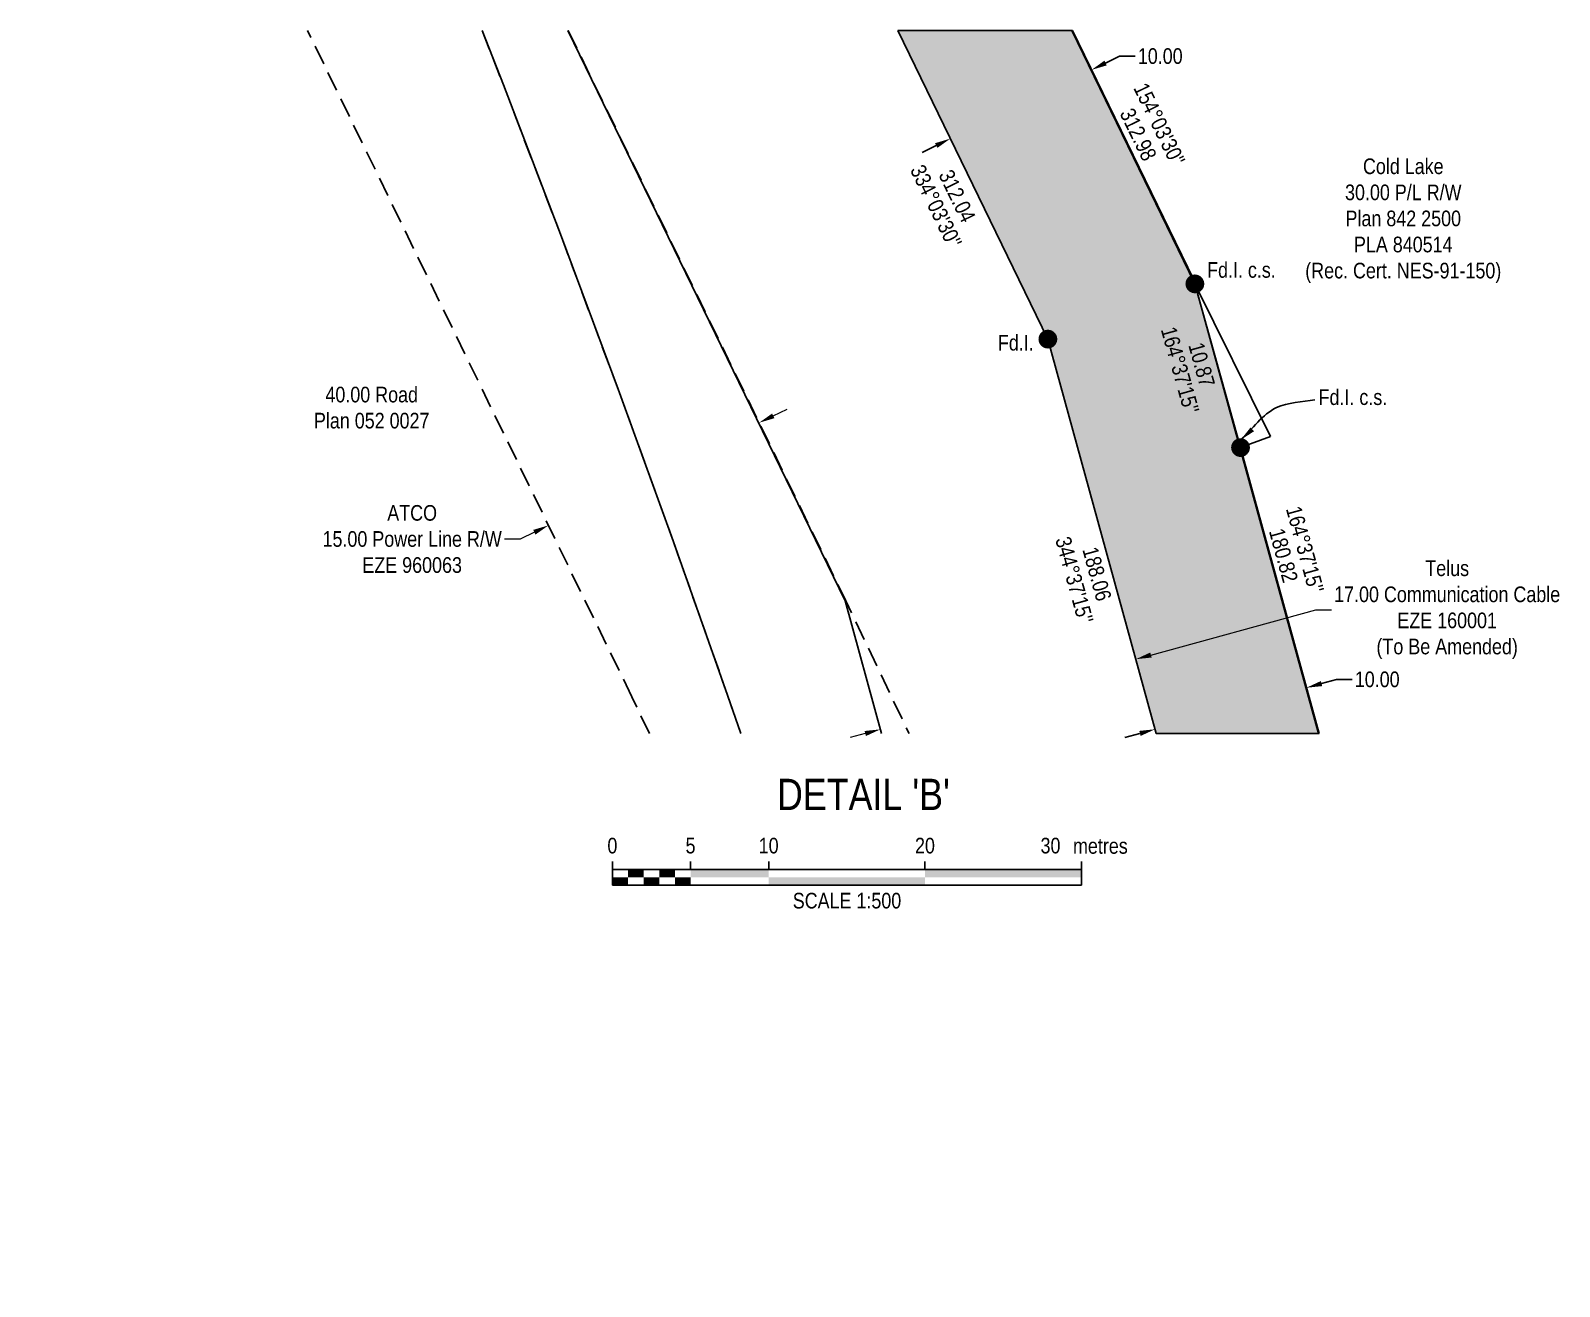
# Model space of a CAD drawing. Extents: x 506429 to 517084, y 6049655 to 6059669.
# Drawn here: x 508247 to 509224, y 6051697 to 6052499 of the extents above; entities that cross this region are included whole.
import ezdxf
from ezdxf.enums import TextEntityAlignment as Align

# ---------------------------------------------------------------- set-up
doc = ezdxf.new("R2010")
doc.units = 0
doc.header["$LTSCALE"] = 5
doc.header["$PDSIZE"] = 0.5
doc.linetypes.add('foc-ACCESSROAD', pattern=[3.75, 2.5, -1.25])
doc.linetypes.add('foc-FLOWLINE', pattern=[3.75, 2.5, -1.25])
doc.layers.get('Defpoints').update_dxf_attribs({"color": 9})
doc.layers.add('C-EZE-T', color=13, linetype='Continuous', lineweight=9)
doc.layers.add('F-RW-T', color=190, linetype='Continuous', lineweight=9)
for name, color, linetype in [('C-RW', 13, 'Continuous'), ('DETAIL-T', 7, 'Continuous'), ('F-AR', 190, 'foc-ACCESSROAD'), ('F-EZE', 190, 'foc-FLOWLINE'), ('F-RW', 190, 'Continuous'), ('L-BD', 7, 'Continuous'), ('L-BD1', 253, 'Continuous'), ('L-MON', 1, 'Continuous'), ('L-TITLEDB', 4, 'Continuous'), ('L-TITLEDB-T', 4, 'Continuous'), ('P-PROPOSED', 10, 'Continuous'), ('P-PROPOSED-H', 21, 'Continuous'), ('P-TXT', 4, 'Continuous')]:
    doc.layers.add(name, color=color, linetype=linetype)
doc.styles.add('80', font='ARIALN.TTF', dxfattribs={"height": 10})
doc.styles.add('80CG', font='ARIALN.TTF', dxfattribs={"height": 10})
doc.styles.add('80L', font='ARIALN.TTF', dxfattribs={"height": 10})
doc.dimstyles.new('Compass 5 000', dxfattribs={"dimscale": 5, "dimtxt": 9, "dimasz": 2, "dimexe": 0.2, "dimexo": 0.0625, "dimgap": 0.5, "dimtad": 0, "dimtih": 1, "dimtoh": 1, "dimzin": 0, "dimdsep": 46, "dimtxsty": '80CG', "dimcen": 0.1, "dimse1": 1, "dimse2": 1, "dimclrd": 256, "dimclrt": 256, "dimaunit": 1, "dimadec": 4, "dimazin": 0, "dimtfac": 0.06, "dimtofl": 0, "dimtmove": 0, "dimatfit": 1, "dimfxl": 0.2, "dimtolj": 1, "dimtzin": 0, "dimlwd": -1, "dimarcsym": 0})

# ---------------------------------------------------------------- blocks, each defined once
blk = doc.blocks.new('*D1036')
at = {"layer": 'Defpoints', "color": 0, "transparency": 16777216}
for p in [(508392.56, 6051747.49), (508306.42, 6051721.73), (508477.94, 6051461.92)]:
    blk.add_point(p, dxfattribs=at)
at = {"layer": 'F-RW-T', "transparency": 16777216}
for p, q in [((508487.52, 6051464.79), (508497.1, 6051467.65)), ((508372.64, 6051430.44), (508362.64, 6051430.44)), ((508382.22, 6051433.3), (508372.64, 6051430.44))]:
    blk.add_line(p, q, dxfattribs=at)
for points in [[(508487.04, 6051466.39), (508488, 6051463.19), (508477.94, 6051461.92)], [(508381.74, 6051434.9), (508382.69, 6051431.71), (508391.8, 6051436.17)]]:
    blk.add_solid(points, dxfattribs=at)
at = {"layer": 'F-RW-T', "transparency": 16777216, "insert": (508303.5, 6051430.44), "char_height": 10, "attachment_point": 5, "style": '80CG'}
blk.add_mtext('\\A1;ATCO\\P18.00 Power Line R/W\\PEZE 120218', dxfattribs=at)
blk = doc.blocks.new('*D1043')
at = {"layer": 'Defpoints', "color": 0, "transparency": 16777216}
for p in [(508598.82, 6052482.7), (508464.12, 6052417.1), (508712.8, 6052248.64)]:
    blk.add_point(p, dxfattribs=at)
at = {"layer": 'F-RW-T', "transparency": 16777216}
for p, q in [((508721.79, 6052253.02), (508730.78, 6052257.4)), ((508560.12, 6052174.29), (508550.12, 6052174.29)), ((508569.11, 6052178.66), (508560.12, 6052174.29))]:
    blk.add_line(p, q, dxfattribs=at)
for points in [[(508721.06, 6052254.52), (508722.52, 6052251.52), (508712.8, 6052248.64)], [(508568.38, 6052180.16), (508569.84, 6052177.17), (508578.1, 6052183.04)]]:
    blk.add_solid(points, dxfattribs=at)
at = {"layer": 'F-RW-T', "transparency": 16777216, "insert": (508490.98, 6052174.29), "char_height": 10, "attachment_point": 5, "style": '80CG'}
blk.add_mtext('\\A1;ATCO\\P15.00 Power Line R/W\\PEZE 960063', dxfattribs=at)
blk = doc.blocks.new('fdia')
at = {"color": 255, "const_width": 1}
blk.add_lwpolyline([(-0.5, 0, 1), (0.5, 0, 1)], format="xyb", close=True, dxfattribs=at)
blk = doc.blocks.new('Fdiaa')
blk.add_blockref('fdia', (0, 0))
blk = doc.blocks.new('fdib')
at = {"color": 1, "const_width": 1.6}
blk.add_lwpolyline([(-0.4, 0, 1), (0.4, 0, 1)], format="xyb", close=True, dxfattribs=at)
at = {"color": 1}
blk.add_circle((0, 0), 0.8, dxfattribs=at)
blk = doc.blocks.new('Fdibb')
blk.add_blockref('fdib', (0, 0))
blk = doc.blocks.new('fdicc')
for name in ['Fdibb', 'Fdiaa']:
    blk.add_blockref(name, (0, 0))
blk = doc.blocks.new('FDI')
blk.add_blockref('fdicc', (0, 0))
blk = doc.blocks.new('*U1044')
at = {"color": 0}
for p, q in [((-150, 0), (-150, 15)), ((-150, 10), (150.24, 10)), ((-100, 10), (-100, 15)), ((-50, 10), (-50, 15)), ((50, 10), (50, 15)), ((150.24, 0), (150.24, 15)), ((-150, 0), (150.24, 0))]:
    blk.add_line(p, q, dxfattribs=at)
for points in [[(-140, 10), (-130, 10), (-140, 5), (-130, 5)], [(-120, 10), (-110, 10), (-120, 5), (-110, 5)], [(-100, 10), (-50, 10), (-100, 5), (-50, 5)], [(50, 10), (150.24, 10), (50, 5), (150.24, 5)], [(-150, 5), (-140, 5), (-150, 0), (-140, 0)], [(-130, 5), (-120, 5), (-130, 0), (-120, 0)], [(-110, 5), (-100, 5), (-110, 0), (-100, 0)], [(-50, 5), (50, 5), (-50, 0), (50, 0)]]:
    blk.add_solid(points, dxfattribs=at)
at = {"color": 0, "style": '80'}
blk.add_text('metres', height=10, dxfattribs=at).set_placement((162.24, 20), align=Align.CENTER)
at = {"color": 0, "char_height": 10, "style": '80'}
for s, insert, attachment_point in [('0', (-150, 30.21), 2), ('5', (-100, 30.21), 2), ('10', (-50, 30.21), 2), ('20', (50, 30.21), 2), ('30', (136.7, 30.22), 3), ('SCALE 1:500', (0.12, -5), 2)]:
    blk.add_mtext(s, dxfattribs=dict(at, insert=insert, attachment_point=attachment_point))
blk = doc.blocks.new('*D1047')
at = {"layer": 'Defpoints', "color": 0, "transparency": 16777216}
for p in [(509046.74, 6052137.28), (508949.97, 6052110.73), (508965.88, 6052052.75)]:
    blk.add_point(p, dxfattribs=at)
at = {"layer": 'P-TXT', "transparency": 16777216}
for p, q in [((509072.29, 6052081.94), (509081.93, 6052084.59)), ((509081.93, 6052084.59), (509091.93, 6052084.59)), ((508956.24, 6052050.1), (508946.59, 6052047.46))]:
    blk.add_line(p, q, dxfattribs=at)
for points in [[(509071.85, 6052083.55), (509072.73, 6052080.34), (509062.64, 6052079.3)], [(508955.8, 6052051.71), (508956.68, 6052048.5), (508965.88, 6052052.75)]]:
    blk.add_solid(points, dxfattribs=at)
at = {"layer": 'P-TXT', "transparency": 16777216, "insert": (509107.87, 6052084.59), "char_height": 10, "attachment_point": 5, "style": '80CG'}
blk.add_mtext('\\A1;10.00', dxfattribs=at)
blk = doc.blocks.new('*D1048')
at = {"layer": 'C-EZE-T', "transparency": 16777216}
for p, q in [((508963.24, 6052100.19), (509068.68, 6052129.15)), ((509068.68, 6052129.15), (509078.68, 6052129.15)), ((508780.62, 6052050.04), (508770.98, 6052047.39))]:
    blk.add_line(p, q, dxfattribs=at)
for points in [[(508962.8, 6052101.8), (508963.68, 6052098.59), (508953.6, 6052097.54)], [(508780.18, 6052051.64), (508781.06, 6052048.43), (508790.27, 6052052.69)]]:
    blk.add_solid(points, dxfattribs=at)
at = {"layer": 'Defpoints', "color": 0, "transparency": 16777216}
for p in [(508950.11, 6052110.23), (508953.6, 6052097.54), (508786.78, 6052065.37)]:
    blk.add_point(p, dxfattribs=at)
at = {"layer": 'C-EZE-T', "transparency": 16777216, "insert": (509152.59, 6052129.15), "char_height": 10, "attachment_point": 5, "style": '80CG'}
blk.add_mtext('\\A1;Telus\\P17.00 Communication Cable\\PEZE 160001\\P(To Be Amended)', dxfattribs=at)
blk = doc.blocks.new('*D1212')
at = {"layer": 'Defpoints', "color": 0, "transparency": 16777216}
for p in [(508925.26, 6052474.12), (508930.43, 6052463.5), (508840.19, 6052419.55)]:
    blk.add_point(p, dxfattribs=at)
at = {"layer": 'P-TXT', "transparency": 16777216}
for p, q in [((508934.25, 6052478.5), (508943.24, 6052482.88)), ((508943.24, 6052482.88), (508953.24, 6052482.88)), ((508826.02, 6052425.79), (508817.03, 6052421.41))]:
    blk.add_line(p, q, dxfattribs=at)
for points in [[(508933.52, 6052480), (508934.98, 6052477), (508925.26, 6052474.12)], [(508825.29, 6052427.29), (508826.75, 6052424.29), (508835.01, 6052430.17)]]:
    blk.add_solid(points, dxfattribs=at)
at = {"layer": 'P-TXT', "transparency": 16777216, "insert": (508969.18, 6052482.88), "char_height": 10, "attachment_point": 5, "style": '80CG'}
blk.add_mtext('\\A1;10.00', dxfattribs=at)

msp = doc.modelspace()

# ---------------------------------------------------------------- hatches: boundary and pattern name
at = {"layer": 'P-PROPOSED-H'}
h = msp.add_hatch(color=256, dxfattribs=at)
h.dxf.hatch_style = 1
h.paths.add_polyline_path([(508913.03, 6052499.23), (508801.424, 6052499.23), (508897.347, 6052302.059), (508966.672, 6052050.022), (509070.714, 6052050.022), (509020.496, 6052232.763), (508991.311, 6052337.381)])

# ---------------------------------------------------------------- linework, layer by layer
at = {"layer": 'C-RW'}
for p, q in [((508767.694, 6052134.786), (508590.398, 6052499.23)), ((508912.575, 6052499.23), (508991.311, 6052337.381)), ((508991.311, 6052337.381), (509039.677, 6052239.91)), ((509039.677, 6052239.91), (509020.496, 6052232.763)), ((509020.496, 6052232.763), (509070.714, 6052050.022)), ((508791.002, 6052050.022), (508767.694, 6052134.786))]:
    msp.add_line(p, q, dxfattribs=at)
at = {"layer": 'C-RW', "flags": 128}
for points in [[(508590.398, 6052499.23), (508767.694, 6052134.786), (508791.002, 6052050.022)], [(508966.672, 6052050.022), (508897.347, 6052302.059), (508801.424, 6052499.23)], [(508966.672, 6052050.022), (508897.347, 6052302.059), (508801.424, 6052499.23)]]:
    msp.add_lwpolyline(points, dxfattribs=at)
at = {"layer": 'F-AR'}
msp.add_lwpolyline([(508535.724, 6052499.23), (508549.301, 6052464.553), (508586.358, 6052367.521), (508622.592, 6052270.17), (508658.006, 6052172.516), (508692.591, 6052074.565), (508701.024, 6052050.022)], dxfattribs=at)
at = {"layer": 'F-EZE'}
for points in [[(508642.647, 6052050.022), (508631.465, 6052073.463), (508424.118, 6052499.23)], [(508590.763, 6052499.23), (508766.507, 6052138.352), (508808.582, 6052050.022)]]:
    msp.add_lwpolyline(points, dxfattribs=at)
at = {"layer": 'F-RW'}
msp.add_lwpolyline([(509070.435, 6052050.022), (509019.487, 6052235.052), (508990.621, 6052339.915), (508913.03, 6052499.23)], dxfattribs=at)
at = {"layer": 'L-TITLEDB'}
msp.add_lwpolyline([(508535.725, 6052499.23), (508549.301, 6052464.553), (508586.358, 6052367.521), (508622.591, 6052270.17), (508658.006, 6052172.515), (508692.591, 6052074.565), (508701.024, 6052050.022)], dxfattribs=at)
at = {"layer": 'P-PROPOSED', "flags": 128}
for points in [[(508966.672, 6052050.022), (508897.347, 6052302.059), (508801.424, 6052499.23)], [(508913.03, 6052499.23), (508991.311, 6052337.381), (509020.496, 6052232.763), (509070.714, 6052050.022)]]:
    msp.add_lwpolyline(points, dxfattribs=at)
at = {"layer": 'P-PROPOSED-H', "flags": 128}
for points in [[(508913.03, 6052499.23), (508801.424, 6052499.23)], [(509070.714, 6052050.022), (508966.672, 6052050.022)]]:
    msp.add_lwpolyline(points, dxfattribs=at)

# ---------------------------------------------------------------- block references
at = {"layer": 'DETAIL-T', "xscale": 0.9990104649161125, "yscale": 0.9990104649161125, "zscale": 0.9990104649161125}
msp.add_blockref('*U1044', (508768.829, 6051953.23), dxfattribs=at)
at = {"layer": 'L-MON'}
for p, xscale, yscale, zscale in [((508991.311, 6052337.381), 4.995052324580578, 4.995052324580578, 4.995052324580578), ((508897.347, 6052302.059), 4.995052324580574, 4.995052324580574, 4.995052324580574), ((509020.496, 6052232.763), 4.995052324580578, 4.995052324580578, 4.995052324580578)]:
    msp.add_blockref('FDI', p, dxfattribs=dict(at, xscale=xscale, yscale=yscale, zscale=zscale))

# ---------------------------------------------------------------- texts
at = {"layer": 'DETAIL-T', "color": 3, "insert": (508779.477, 6052011.12), "char_height": 19.9802, "width": 223.63651, "attachment_point": 5, "style": '80CG'}
msp.add_mtext("DETAIL 'B'", dxfattribs=at)
at = {"layer": 'F-RW-T', "insert": (509124.531, 6052377.691), "char_height": 9.99505, "attachment_point": 5, "style": '80CG'}
msp.add_mtext('\\A1;Cold Lake\\P30.00 P/L R/W\\PPlan 842 2500 \\PPLA 840514\\P(Rec. Cert. NES-91-150)', dxfattribs=at)
at = {"layer": 'L-BD', "style": '80L'}
for s, rotation, p in [('154°03\'30"', 295.9421, (508968.636, 6052439.408)), ('312.98', 295.9421, (508955.161, 6052432.852)), ("164°37'15''", 285.5876, (508981.908, 6052282.236)), ('10.87', 285.5876, (508995.711, 6052285.733)), ("164°37'15''", 285.3656, (509061.75, 6052167.629)), ('180.82', 285.3656, (509048.023, 6052163.857))]:
    msp.add_text(s, height=9.9901, rotation=rotation, dxfattribs=at).set_placement(p, align=Align.MIDDLE)
at = {"layer": 'L-BD1', "style": '80L'}
for s, rotation, p in [("334°03'30''", 295.9429, (508825.934, 6052386.939)), ('312.04', 295.9429, (508839.41, 6052393.494)), ("344°37'15''", 285.3792, (508914.326, 6052148.086)), ('188.06', 285.3792, (508928.775, 6052152.06))]:
    msp.add_text(s, height=9.9901, rotation=rotation, dxfattribs=at).set_placement(p, align=Align.MIDDLE)
at = {"layer": 'L-MON', "char_height": 9.9901, "attachment_point": 1, "style": '80L'}
for s, width, insert in [('Fd.I. c.s.', 43.06044, (508999.135, 6052351.279)), ('Fd.I.', 22.04407, (508865.422, 6052304.766)), ('Fd.I. c.s.', 43.06044, (509070.388, 6052269.977))]:
    msp.add_mtext_dynamic_manual_height_columns(s, width=width, gutter_width=50, heights=[0], dxfattribs=dict(at, insert=insert))
at = {"layer": 'L-TITLEDB-T', "insert": (508465.126, 6052258.244), "char_height": 9.9901, "attachment_point": 5, "style": '80CG'}
msp.add_mtext('\\A1;40.00 Road\\PPlan 052 0027', dxfattribs=at)

# ---------------------------------------------------------------- dimensions: what is measured, and where the dimension line sits
at = {"layer": 'C-EZE-T'}
dim = msp.add_linear_dim(base=(508953.595, 6052097.545), p1=(508786.781, 6052065.371), p2=(508950.111, 6052110.23), angle=15.357585, text='Telus\\P17.00 Communication Cable\\PEZE 160001\\P(To Be Amended)', dimstyle='Compass 5 000', dxfattribs=at)
dim.commit()
dim.dimension.update_dxf_attribs({"geometry": '*D1048', "text_midpoint": (509152.594, 6052129.153), "dimtype": 161})
at = {"layer": 'F-RW-T'}
for base, p1, p2, angle, text, picture, middle in [((508712.798, 6052248.64), (508464.116, 6052417.098), (508598.815, 6052482.695), 25.965529, 'ATCO\\P15.00 Power Line R/W\\PEZE 960063', '*D1043', (508490.976, 6052174.286)), ((508477.937, 6051461.924), (508306.416, 6051721.734), (508392.556, 6051747.489), 16.64621, 'ATCO\\P18.00 Power Line R/W\\PEZE 120218', '*D1036', (508303.495, 6051430.44))]:
    dim = msp.add_linear_dim(base=base, p1=p1, p2=p2, angle=angle, text=text, dimstyle='Compass 5 000', dxfattribs=at)
    dim.commit()
    dim.dimension.update_dxf_attribs({"geometry": picture, "text_midpoint": middle, "dimtype": 161})
at = {"layer": 'P-TXT'}
for base, p1, p2, angle, picture, middle in [((508925.258, 6052474.123), (508840.189, 6052419.548), (508930.432, 6052463.499), 25.96732, '*D1212', (508969.177, 6052482.88)), ((508965.882, 6052052.749), (509046.736, 6052137.277), (508949.974, 6052110.729), 195.342678, '*D1047', (509107.869, 6052084.589))]:
    dim = msp.add_linear_dim(base=base, p1=p1, p2=p2, angle=angle, text='10.00', dimstyle='Compass 5 000', dxfattribs=at)
    dim.commit()
    dim.dimension.update_dxf_attribs({"geometry": picture, "text_midpoint": middle, "dimtype": 161})

# ---------------------------------------------------------------- leaders
at = {"layer": 'L-MON', "path_type": 1}
msp.add_leader([(509020.574, 6052237.681), (509043.499, 6052258.316), (509068.049, 6052263.353)], dimstyle='Compass 5 000', override={"dimgap": 0.5, "dimtad": 0}, dxfattribs=at)

doc.saveas('drawing.dxf')
